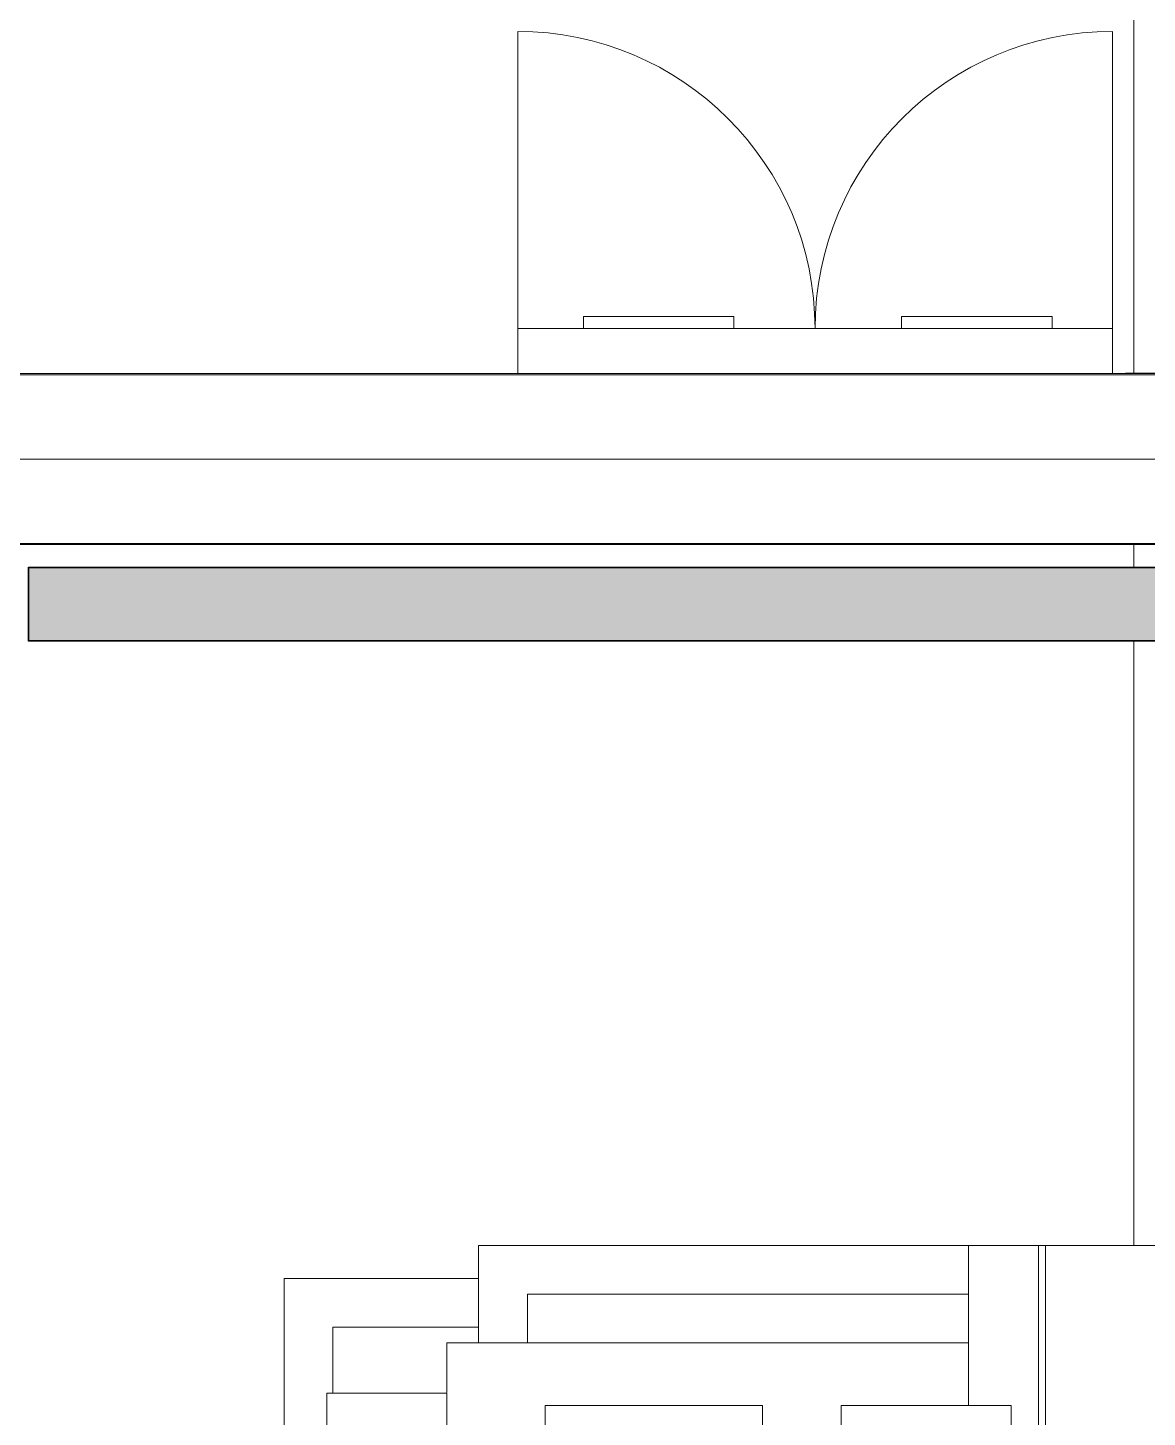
# Model space of a CAD drawing. Header units: metres. Extents: x -3 to 175, y -5 to 18.
# Drawn here: x 37.91 to 40.201, y 4.978 to 7.823 of the extents above; entities that cross this region are included whole.
import ezdxf

# ---------------------------------------------------------------- set-up
doc = ezdxf.new("R2010")
doc.units = ezdxf.units.M
for name, color, linetype, lineweight in [('A-WALL-PATT', 7, 'Continuous', 35), ('E-CABL-TRAY', 7, 'Continuous', 9), ('E-CABL-TRAY-CNTR', 7, 'Continuous', 9), ('E-ELEC-EQPM', 7, 'Continuous', 9), ('I-WALL', 7, 'Continuous', 9), ('S-BEAM', 7, 'Continuous', 9)]:
    doc.layers.add(name, color=color, linetype=linetype, lineweight=lineweight)

# ---------------------------------------------------------------- blocks, each defined once
blk = doc.blocks.new('M_Generador - M_Generador-3046588-N-Estancos')
at = {"layer": 'E-ELEC-EQPM'}
for p, q in [((-0.393, 0.5779), (-1.3955, 0.5779)), ((-1.3955, 0.5779), (-1.3955, 0.3785)), ((-1.3955, 0.5779), (-1.3955, 0.5102)), ((-0.393, 0.5779), (-1.3955, 0.5779)), ((-0.393, 0.5779), (-0.25, 0.5779)), ((-0.393, 0.5779), (-0.393, 0.25)), ((-0.25, 0.5779), (-0.235, 0.5779)), ((-0.25, 0.5779), (-0.25, -0.3923)), ((-0.235, 0.5779), (0.6467, 0.5779)), ((-0.235, -0.3879), (-0.235, 0.5779)), ((-1.7935, 0.5102), (-1.7935, -0.4988)), ((-1.3955, 0.5102), (-1.7935, 0.5102)), ((-1.3955, 0.5102), (-1.7935, 0.5102)), ((-1.7935, 0.5102), (-1.7935, -0.4988)), ((-1.3955, 0.4102), (-1.3955, 0.5102)), ((-1.2955, 0.3785), (-1.2955, 0.4779)), ((-1.2955, 0.4779), (-0.393, 0.4779)), ((-1.6935, 0.2756), (-1.6935, 0.4102)), ((-1.6935, 0.4102), (-1.3955, 0.4102)), ((-0.393, 0.3785), (-1.4605, 0.3785)), ((-1.4605, 0.2765), (-1.4605, 0.3785)), ((-1.7061, 0.2756), (-1.4605, 0.2756)), ((-1.7061, -0.3299), (-1.7061, 0.2756)), ((-1.4605, 0.2756), (-1.4605, -0.3299)), ((-1.2591, 0.25), (-0.8147, 0.25)), ((-1.2591, 0.25), (-1.2591, -0.25)), ((-0.8147, -0.25), (-0.8147, 0.25)), ((-0.6536, 0.25), (-0.6536, -0.25)), ((-0.3056, 0.25), (-0.6536, 0.25)), ((-0.3056, -0.25), (-0.3056, 0.25))]:
    blk.add_line(p, q, dxfattribs=at)
blk = doc.blocks.new('M_RVR_Tablero-2 - Tablero control estanco 05  - Estanque apo-3086571-N-Estancos')
at = {"layer": 'E-ELEC-EQPM'}
for p, q in [((-0.7867, -0.1087), (-0.802, -0.1087)), ((-0.6356, -0.1087), (-0.7545, -0.1087)), ((-0.6085, -0.108), (-0.6085, -0.2)), ((0.6085, -0.2), (0.6085, -0.108)), ((0.6085, -0.2), (-0.6085, -0.2)), ((-0.6085, -0.2), (-0.6085, -0.8085)), ((-0.4849, -0.225), (-0.4849, -0.2)), ((-0.1771, -0.225), (-0.4849, -0.225)), ((-0.1771, -0.2), (-0.1771, -0.225)), ((0.1661, -0.225), (0.1661, -0.2)), ((0.4739, -0.225), (0.1661, -0.225)), ((0.4739, -0.225), (0.4739, -0.2)), ((0.6085, -0.2), (0.6085, -0.8085))]:
    blk.add_line(p, q, dxfattribs=at)
for centre, start, end in [((-0.6085, -0.2), 270, 360), ((0.6085, -0.2), 180, 270)]:
    blk.add_arc(centre, 0.6085, start, end, dxfattribs=at)

msp = doc.modelspace()

# ---------------------------------------------------------------- hatches: boundary and pattern name
at = {"layer": 'A-WALL-PATT', "lineweight": 9}
h = msp.add_hatch(dxfattribs=at)
h.set_pattern_fill('FP_1', color=256, style=0, pattern_type=2)
h.set_pattern_definition([(50, (30.7992, 0), (0.728738, -0.06376), [0.0762, -0.8382]), (355, (30.7992, 0), (-0.14097, 0.764224), [0.06096, -0.67056]), (100.451, (30.85994, -0.0053), (0.58777, 0.70047), [0.06476, -0.71236]), (46.184, (30.7992, 0.2032), (1.084314, -0.168175), [0.1143, -1.257]), (96.636, (30.8896, 0.1892), (0.94999, 0.98975), [0.09714, -1.069]), (351.184, (30.7992, 0.2032), (0.94969, 0.990147), [0.09144, -1.006]), (21, (30.9008, 0.1524), (0.606457, -0.409065), [0.0762, -0.8382]), (326, (30.9008, 0.1524), (0.247208, 0.73675), [0.06096, -0.67056]), (71.451, (30.95135, 0.1183), (0.85367, 0.327687), [0.06476, -0.71236]), (37.5, (30.7992, 0), (0.0123552, 0.3382243), [0.03353, -0.6289, 0.03353, -0.64719, -0.6731]), (37.5, (30.7992, 0), (0.0123552, 0.3382243), [-1.343, 0.03353, -0.63957]), (7.5, (30.7992, 0), (0.2672815, 0.4007255), [0.03353, -0.35458, 0.03353, -0.61366, -0.25654]), (7.5, (30.7992, 0), (0.2672815, 0.4007255), [-1.035, 0.03353, -0.22301]), (327.5, (30.57264, 0), (0.542363, -0.022921), [0.03353, -0.22047, 0.03353, -0.75895, -1.052]), (327.5, (30.57264, 0), (0.542363, -0.022921), [-1.046, 0.03353, -1.018]), (317.5, (30.47104, 0), (0.592516, 0.101701), [0.03353, -0.29667, 0.03353, -0.49276, -0.74676]), (317.5, (30.47104, 0), (0.592516, 0.101701), [-0.85649, 0.03353, -0.71323])])
h.paths.add_polyline_path([(43.7729, 6.5676), (43.8154, 6.5676), (43.8154, 6.7176), (37.9115, 6.7176), (37.9115, 6.5676), (43.7039, 6.5676)])
h.paths.add_polyline_path([(48.2507, 6.5676), (48.5973, 6.5676), (48.5973, 6.7176), (44.9104, 6.7176), (44.9104, 6.5676), (47.3413, 6.5676)])
h.paths.add_polyline_path([(36.6563, 6.5676), (36.89, 6.5676), (36.89, 6.7176), (36.5454, 6.7176), (36.5454, 6.5676)])
h.paths.add_polyline_path([(35.5196, 6.5676), (35.5254, 6.5676), (35.5254, 6.7176), (29.8397, 6.7176), (29.8397, 6.5676), (34.6102, 6.5676)])
h.paths.add_polyline_path([(28.8131, 6.5676), (28.8397, 6.5676), (28.8397, 6.6301), (28.7397, 6.6301), (28.7397, 6.5676)])
h.paths.add_polyline_path([(28.7297, 6.5676), (28.7297, 6.7176), (24.9936, 6.7176), (24.9936, 6.5676), (28.6994, 6.5676)])
h.paths.add_polyline_path([(28.8131, 6.6551), (28.8397, 6.6551), (28.8397, 6.7176), (28.7397, 6.7176), (28.7397, 6.6551)])

# ---------------------------------------------------------------- linework, layer by layer
at = {"layer": 'E-CABL-TRAY'}
for p, q in [((37.4203, 7.1148), (48.4508, 7.1148)), ((37.4203, 7.1122), (48.4508, 7.1122)), ((37.4203, 6.7673), (48.5273, 6.7673)), ((37.4203, 6.7648), (48.5273, 6.7648))]:
    msp.add_line(p, q, dxfattribs=at)
at = {"layer": 'E-CABL-TRAY-CNTR'}
msp.add_line((37.4203, 6.9398), (48.5273, 6.9398), dxfattribs=at)
at = {"layer": 'I-WALL'}
for p, q in [((37.9105, 6.7176), (37.9115, 6.7176)), ((37.9115, 6.5676), (37.9105, 6.5676))]:
    msp.add_line(p, q, dxfattribs=at)
at = {"layer": 'I-WALL', "lineweight": 35}
for p, q in [((37.9115, 6.7176), (43.6229, 6.7176)), ((37.9115, 6.5676), (37.9115, 6.7176)), ((37.9115, 6.5676), (43.6229, 6.5676))]:
    msp.add_line(p, q, dxfattribs=at)
at = {"layer": 'S-BEAM'}
for p, q in [((40.1738, 8.68), (40.1738, 7.1155)), ((40.1738, 6.7648), (40.1738, 6.7176)), ((40.1738, 6.5676), (40.1738, 5.33))]:
    msp.add_line(p, q, dxfattribs=at)

# ---------------------------------------------------------------- block references
at = {"layer": 'E-ELEC-EQPM', "rotation": 180}
msp.add_blockref('M_RVR_Tablero-2 - Tablero control estanco 05  - Estanque apo-3086571-N-Estancos', (39.5212, 7.0068), dxfattribs=at)
at = {"layer": 'E-ELEC-EQPM'}
msp.add_blockref('M_Generador - M_Generador-3046588-N-Estancos', (40.2281, 4.7522), dxfattribs=at)

doc.saveas('drawing.dxf')
